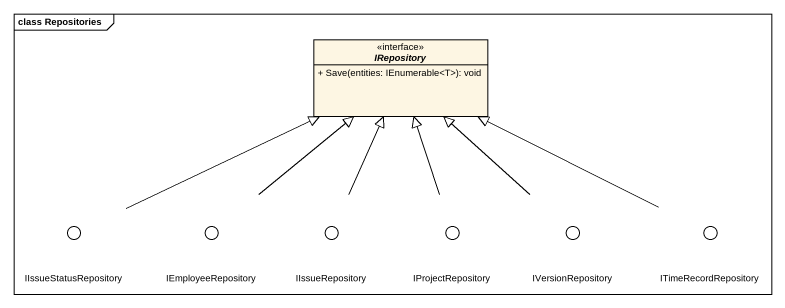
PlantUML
@startuml
mainframe class Repositories
allowmixing
hide circle
hide empty members
skinparam classAttributeIconSize 0
interface IRepository {
  + Save(entities: IEnumerable<T>): void
}
() IIssueStatusRepository
() IEmployeeRepository
() IIssueRepository
() IProjectRepository
() IVersionRepository
() ITimeRecordRepository
IIssueStatusRepository -right-|> IRepository
IEmployeeRepository -up-|> IRepository
IIssueRepository -up-|> IRepository
IProjectRepository -up-|> IRepository
IVersionRepository -up-|> IRepository
ITimeRecordRepository -left-|> IRepository
@enduml
